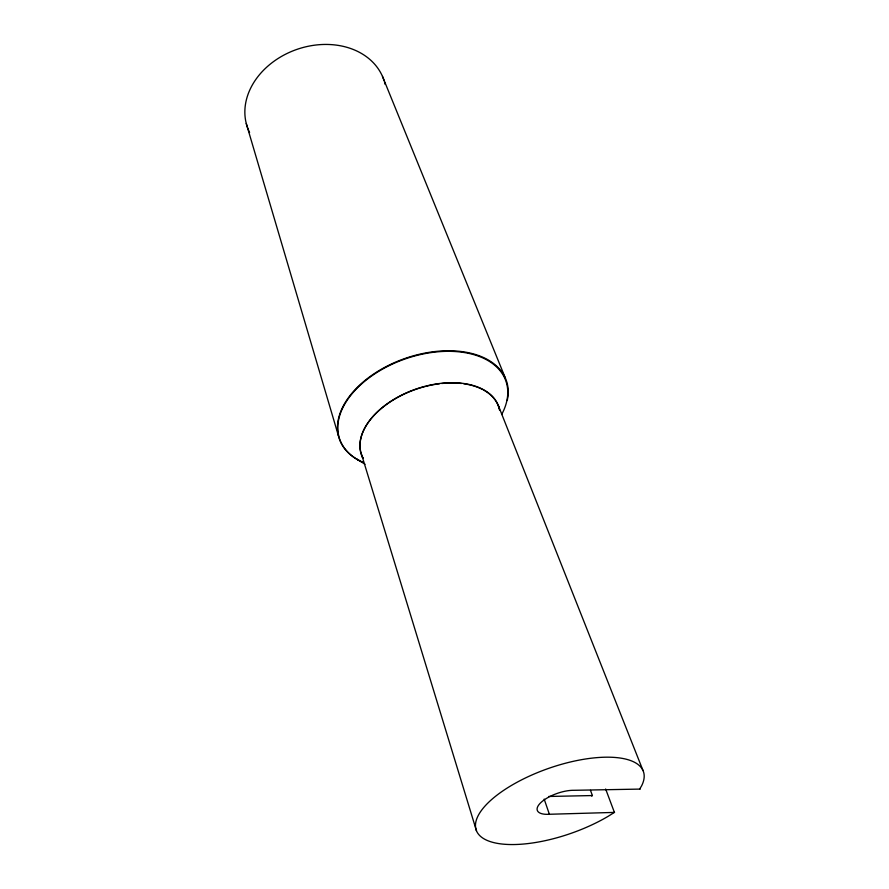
<?xml version="1.0" encoding="UTF-8"?>
<svg xmlns="http://www.w3.org/2000/svg" width="889" height="889" viewBox="0 0 889 889"><rect width="100%" height="100%" fill="white"/><g stroke="black" fill="none" stroke-linecap="round" stroke-linejoin="round"><path stroke-width="1.33" d="M507.297 400.483L508.03 396.016A88.444 54.351 -19.3 0 0 392.716 363.401A88.444 54.351 -19.3 0 0 362.901 462.369M639.658 789.099L641.558 785.932A88.578 34.36 -19.3 0 0 556.781 765.707A88.578 34.36 -19.3 0 0 479.816 835.682A88.578 34.36 -19.3 0 0 608.143 816.324L614.41 812.402L605.642 788.999M591.607 796.055L592.396 795.555L590.485 790.343M640.213 789.088L574.083 790.299A24.392 9.446 -19.3 0 0 540.679 802.767A24.392 9.446 -19.3 0 0 549.38 814.268L614.555 812.402M548.769 796.466L592.396 795.555M357.034 459.18L365.012 464.247M382.492 76.421L505.308 377.969M498.084 404.917L643.047 770.619M544.179 799.1L549.38 814.268M361.745 455.09L476.493 830.859M246.264 123.493L338.442 435.799M384.526 82.066A72.22 57.229 -19.3 0 1 385.126 84.377M249.587 132.483A72.22 57.229 -19.3 0 1 294.192 50.384A72.22 57.229 -19.3 0 1 384.181 80.91M495.795 400.983A72.709 43.817 -19.3 0 1 499.64 410.429M362.945 458.357A72.709 43.817 -19.3 0 1 425.52 386.415M426.676 386.126A72.709 43.817 -19.3 0 1 439.41 383.77M441.7 383.503A72.709 43.817 -19.3 0 1 461.413 383.47M463.791 383.77A72.709 43.817 -19.3 0 1 473.97 386.004M475.148 386.382A72.709 43.817 -19.3 0 1 482.76 389.582M483.749 390.115A72.709 43.817 -19.3 0 1 495.262 400.183M362.868 462.313A88.044 54.096 -19.3 0 1 355.055 390.338A88.044 54.096 -19.3 0 1 464.658 352.6A88.044 54.096 -19.3 0 1 501.652 414.53M363.157 458.235A72.665 43.805 -19.3 0 1 414.752 389.493A72.665 43.805 -19.3 0 1 499.507 409.273"/></g></svg>
